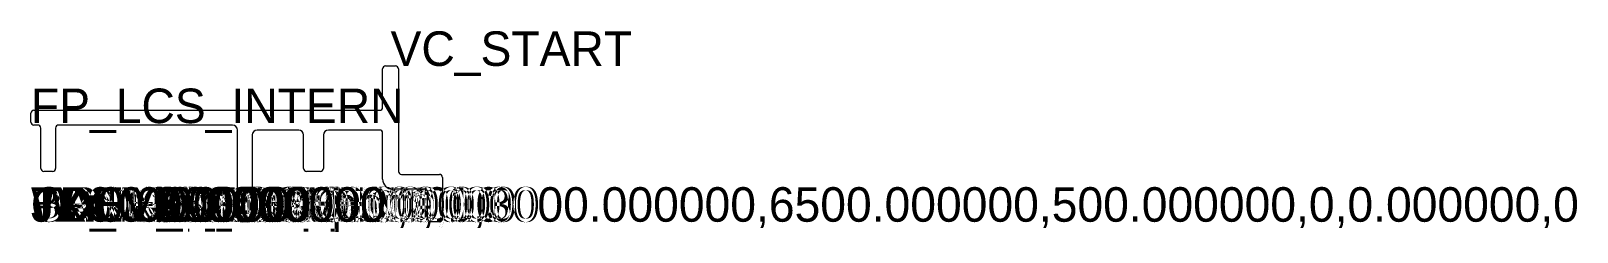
# Model space of a CAD drawing. Header units: metres. Extents: x 126 to 282, y 111 to 132.
import ezdxf

# ---------------------------------------------------------------- set-up
doc = ezdxf.new("R2010")
doc.units = ezdxf.units.M

msp = doc.modelspace()

# ---------------------------------------------------------------- linework, layer by layer
for p, q in [((161.606547, 123.87339), (161.606547, 127.77339)), ((161.906547, 128.07339), (162.906547, 128.07339)), ((163.206547, 127.77339), (163.206547, 117.37339)), ((126.006547, 122.37339), (126.006547, 123.27339)), ((126.306547, 123.57339), (161.306547, 123.57339)), ((126.706547, 122.07339), (126.306547, 122.07339)), ((146.408233, 122.07339), (128.806547, 122.07339)), ((127.006547, 117.668687), (127.006547, 121.77339)), ((128.506547, 121.77339), (128.506547, 117.668687)), ((146.908233, 112.77339), (146.908233, 121.57339)), ((148.40757, 121.07339), (148.40757, 112.77339)), ((153.111269, 121.57339), (148.90757, 121.57339)), ((153.611269, 117.668687), (153.611269, 121.07339)), ((155.611269, 121.07339), (155.611269, 117.668687)), ((161.306547, 121.57339), (156.111269, 121.57339)), ((161.606547, 116.57339), (161.606547, 121.27339)), ((128.206547, 117.368687), (127.306547, 117.368687)), ((155.311269, 117.368687), (153.911269, 117.368687)), ((163.506547, 117.07339), (167.356547, 117.07339)), ((167.656547, 116.77339), (167.656547, 112.57339)), ((165.856547, 115.57339), (162.606547, 115.57339)), ((166.156547, 112.57339), (166.156547, 115.27339)), ((147.90757, 112.27339), (147.408233, 112.27339)), ((167.356547, 112.27339), (166.456547, 112.27339))]:
    msp.add_line(p, q)
for centre, radius, start, end in [((161.906547, 127.77339), 0.3, 90, 180), ((162.906547, 127.77339), 0.3, 0, 90), ((161.306547, 123.87339), 0.3, 270, 0), ((126.306547, 123.27339), 0.3, 90, 180), ((126.306547, 122.37339), 0.3, 180, 270), ((126.706547, 121.77339), 0.3, 0, 90), ((128.806547, 121.77339), 0.3, 90, 180), ((146.408233, 121.57339), 0.5, 0, 90), ((148.90757, 121.07339), 0.5, 90, 180), ((153.111269, 121.07339), 0.5, 0, 90), ((156.111269, 121.07339), 0.5, 90, 180), ((161.306547, 121.27339), 0.3, 0, 90), ((127.306547, 117.668687), 0.3, 180, 270), ((128.206547, 117.668687), 0.3, 270, 0), ((153.911269, 117.668687), 0.3, 180, 270), ((155.311269, 117.668687), 0.3, 270, 0), ((163.506547, 117.37339), 0.3, 180, 270), ((162.606547, 116.57339), 1, 180, 270), ((167.356547, 116.77339), 0.3, 0, 90), ((165.856547, 115.27339), 0.3, 0, 90), ((147.408233, 112.77339), 0.5, 180, 270), ((147.90757, 112.77339), 0.5, 270, 0), ((166.456547, 112.57339), 0.3, 180, 270), ((167.356547, 112.57339), 0.3, 270, 0)]:
    msp.add_arc(centre, radius, start, end)

# ---------------------------------------------------------------- texts
for tag, p in [('VC_START', (162.406547, 128.07339)), ('FP_LCS_INTERN', (126.006547, 122.27339)), ('WY:0.000000', (126.006547, 112.27339)), ('WX:0.000000', (126.006547, 112.27339)), ('WY:0.000000', (126.006547, 112.27339)), ('JY:0.000000', (126.006547, 112.27339)), ('JX:0.000000', (126.006547, 112.27339)), ('JY:0.000000', (126.006547, 112.27339)), ('TDEV:0.000000', (126.006547, 112.27339)), ('TDEV2:0.000000', (126.006547, 112.27339)), ('TDEV3:0.000000', (126.006547, 112.27339)), ('TDEV4:0.000000', (126.006547, 112.27339)), ('TDEV5:0.000000', (126.006547, 112.27339)), ('OPTI:500.000000,1,0,3000.000000,6500.000000,500.000000,0,0.000000,0', (126.006547, 112.27339)), ('GLASS_MIN:0.000000', (126.006547, 112.27339)), ('GLASS_MAX:0.000000', (126.006547, 112.27339)), ('DESC:Battuta porta', (126.006547, 112.27339)), ('DENS:0.340000', (126.006547, 112.27339)), ('FRONT_VIEW', (126.006547, 112.27339)), ('BL01:6800.000000,,1', (126.006547, 112.27339)), ('PANE_WIDTH:0.000000', (126.006547, 112.27339)), ('FP_LCS_ORIG', (126.006547, 112.27339)), ('FP_LCS_HOT', (136.006547, 112.27339)), ('VC_END', (147.657902, 112.27339))]:
    msp.add_attdef(tag, p, '', height=3.5)

doc.saveas('drawing.dxf')
